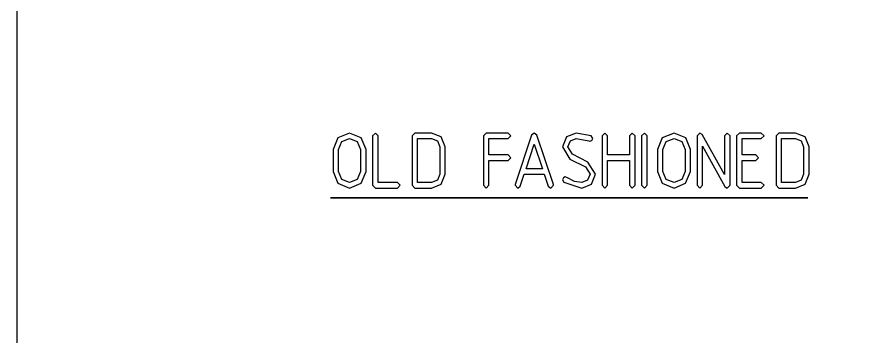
# Model space of a CAD drawing. Header units: metres. Extents: x 0 to 16.5, y 0 to 11.5.
# Drawn here: x 0.01 to 1.509, y 8.906 to 9.466 of the extents above; entities that cross this region are included whole.
import ezdxf

# ---------------------------------------------------------------- set-up
doc = ezdxf.new("R2010")
doc.units = ezdxf.units.M

msp = doc.modelspace()

# ---------------------------------------------------------------- linework, layer by layer
for points in [[(0.0104, 11.5461), (16.5118, 11.5461), (16.5118, 0.0104), (0.0104, 0.0104), (0.0104, 11.5461)], [(0.623, 9.2343), (0.6146, 9.2548), (0.5941, 9.2631), (0.5737, 9.2546), (0.5651, 9.2343), (0.5651, 9.1957), (0.5737, 9.1752), (0.5941, 9.1667), (0.6145, 9.1752), (0.623, 9.1957), (0.623, 9.2343)], [(0.6345, 9.1714), (0.6394, 9.1667), (0.678, 9.1667), (0.6827, 9.1714), (0.678, 9.1762), (0.6442, 9.1762), (0.6442, 9.2584), (0.6394, 9.2631), (0.6345, 9.2584), (0.6345, 9.1714)], [(0.704, 9.1714), (0.7088, 9.1667), (0.7378, 9.1667), (0.7549, 9.1737), (0.7619, 9.1907), (0.7619, 9.239), (0.7549, 9.2561), (0.7378, 9.2631), (0.7088, 9.2631), (0.704, 9.2584), (0.704, 9.1714)], [(0.8338, 9.1667), (0.8386, 9.1714), (0.8386, 9.215), (0.8724, 9.215), (0.8772, 9.2198), (0.8724, 9.2246), (0.8386, 9.2246), (0.8386, 9.2536), (0.8724, 9.2536), (0.8772, 9.2584), (0.8724, 9.2631), (0.8338, 9.2631), (0.829, 9.2584), (0.829, 9.1714), (0.8338, 9.1667)], [(0.9519, 9.173), (0.923, 9.2594), (0.9184, 9.2631), (0.9135, 9.2593), (0.8847, 9.173), (0.8845, 9.1714), (0.8894, 9.1667), (0.8938, 9.17), (0.9007, 9.1907), (0.9359, 9.1907), (0.9428, 9.17), (0.9473, 9.1667), (0.952, 9.1714), (0.9519, 9.173)], [(1.0125, 9.2121), (0.9854, 9.226), (0.9775, 9.239), (0.9817, 9.2492), (0.992, 9.2536), (1.0141, 9.2491), (1.0161, 9.2486), (1.0195, 9.25), (1.021, 9.2534), (1.018, 9.2579), (0.992, 9.2631), (0.9749, 9.2561), (0.9679, 9.239), (0.9809, 9.2175), (1.0081, 9.2036), (1.0162, 9.1907), (1.012, 9.1804), (1.0017, 9.1762), (0.9888, 9.1783), (0.9755, 9.1851), (0.9727, 9.186), (0.9694, 9.1845), (0.9679, 9.1812), (0.97, 9.1771), (1.0017, 9.1667), (1.0188, 9.1737), (1.0258, 9.1907), (1.0125, 9.2121)], [(1.0422, 9.1667), (1.0469, 9.1714), (1.0469, 9.215), (1.0857, 9.215), (1.0857, 9.1714), (1.0904, 9.1667), (1.0952, 9.1714), (1.0952, 9.2584), (1.0904, 9.2631), (1.0857, 9.2584), (1.0857, 9.2246), (1.0469, 9.2246), (1.0469, 9.2584), (1.0422, 9.2631), (1.0373, 9.2584), (1.0373, 9.1714), (1.0422, 9.1667)], [(1.1164, 9.1714), (1.1164, 9.2584), (1.1116, 9.2631), (1.1068, 9.2584), (1.1068, 9.1714), (1.1116, 9.1667), (1.1164, 9.1714)], [(1.1924, 9.2343), (1.1841, 9.2548), (1.1636, 9.2631), (1.1431, 9.2546), (1.1345, 9.2343), (1.1345, 9.1957), (1.1431, 9.1752), (1.1636, 9.1667), (1.1839, 9.1752), (1.1924, 9.1957), (1.1924, 9.2343)], [(1.2133, 9.2603), (1.2088, 9.2631), (1.204, 9.2584), (1.204, 9.1714), (1.2088, 9.1667), (1.2136, 9.1714), (1.2136, 9.24), (1.2531, 9.1692), (1.2571, 9.1667), (1.2619, 9.1714), (1.2619, 9.2584), (1.2571, 9.2631), (1.2523, 9.2584), (1.2523, 9.1901), (1.2133, 9.2603)], [(1.2783, 9.1667), (1.3168, 9.1667), (1.3216, 9.1714), (1.3168, 9.1762), (1.283, 9.1762), (1.283, 9.215), (1.3073, 9.215), (1.3121, 9.2198), (1.3073, 9.2246), (1.283, 9.2246), (1.283, 9.2536), (1.3168, 9.2536), (1.3216, 9.2584), (1.3168, 9.2631), (1.2783, 9.2631), (1.2734, 9.2584), (1.2734, 9.1714), (1.2783, 9.1667)], [(1.3429, 9.1714), (1.3477, 9.1667), (1.3767, 9.1667), (1.3938, 9.1737), (1.4008, 9.1907), (1.4008, 9.239), (1.3938, 9.2561), (1.3767, 9.2631), (1.3477, 9.2631), (1.3429, 9.2584), (1.3429, 9.1714)], [(0.6077, 9.1817), (0.5941, 9.1762), (0.5804, 9.1817), (0.5747, 9.1955), (0.5747, 9.2343), (0.5804, 9.248), (0.5941, 9.2536), (0.6077, 9.248), (0.6134, 9.2343), (0.6134, 9.1955), (0.6077, 9.1817)], [(0.7378, 9.2536), (0.7482, 9.2494), (0.7523, 9.239), (0.7523, 9.1907), (0.7482, 9.1804), (0.7378, 9.1762), (0.7136, 9.1762), (0.7136, 9.2536), (0.7378, 9.2536)], [(1.1772, 9.1817), (1.1636, 9.1762), (1.1499, 9.1817), (1.1442, 9.1955), (1.1442, 9.2343), (1.1499, 9.248), (1.1636, 9.2536), (1.1772, 9.248), (1.1829, 9.2343), (1.1829, 9.1955), (1.1772, 9.1817)], [(1.3767, 9.2536), (1.387, 9.2494), (1.3912, 9.239), (1.3912, 9.1907), (1.387, 9.1804), (1.3767, 9.1762), (1.3525, 9.1762), (1.3525, 9.2536), (1.3767, 9.2536)], [(0.9326, 9.2003), (0.904, 9.2003), (0.9184, 9.2434), (0.9326, 9.2003)], [(0.5606, 9.1494), (0.5606, 9.1494), (1.3987, 9.1494), (0.5606, 9.1494)]]:
    msp.add_lwpolyline(points, close=True)

doc.saveas('drawing.dxf')
